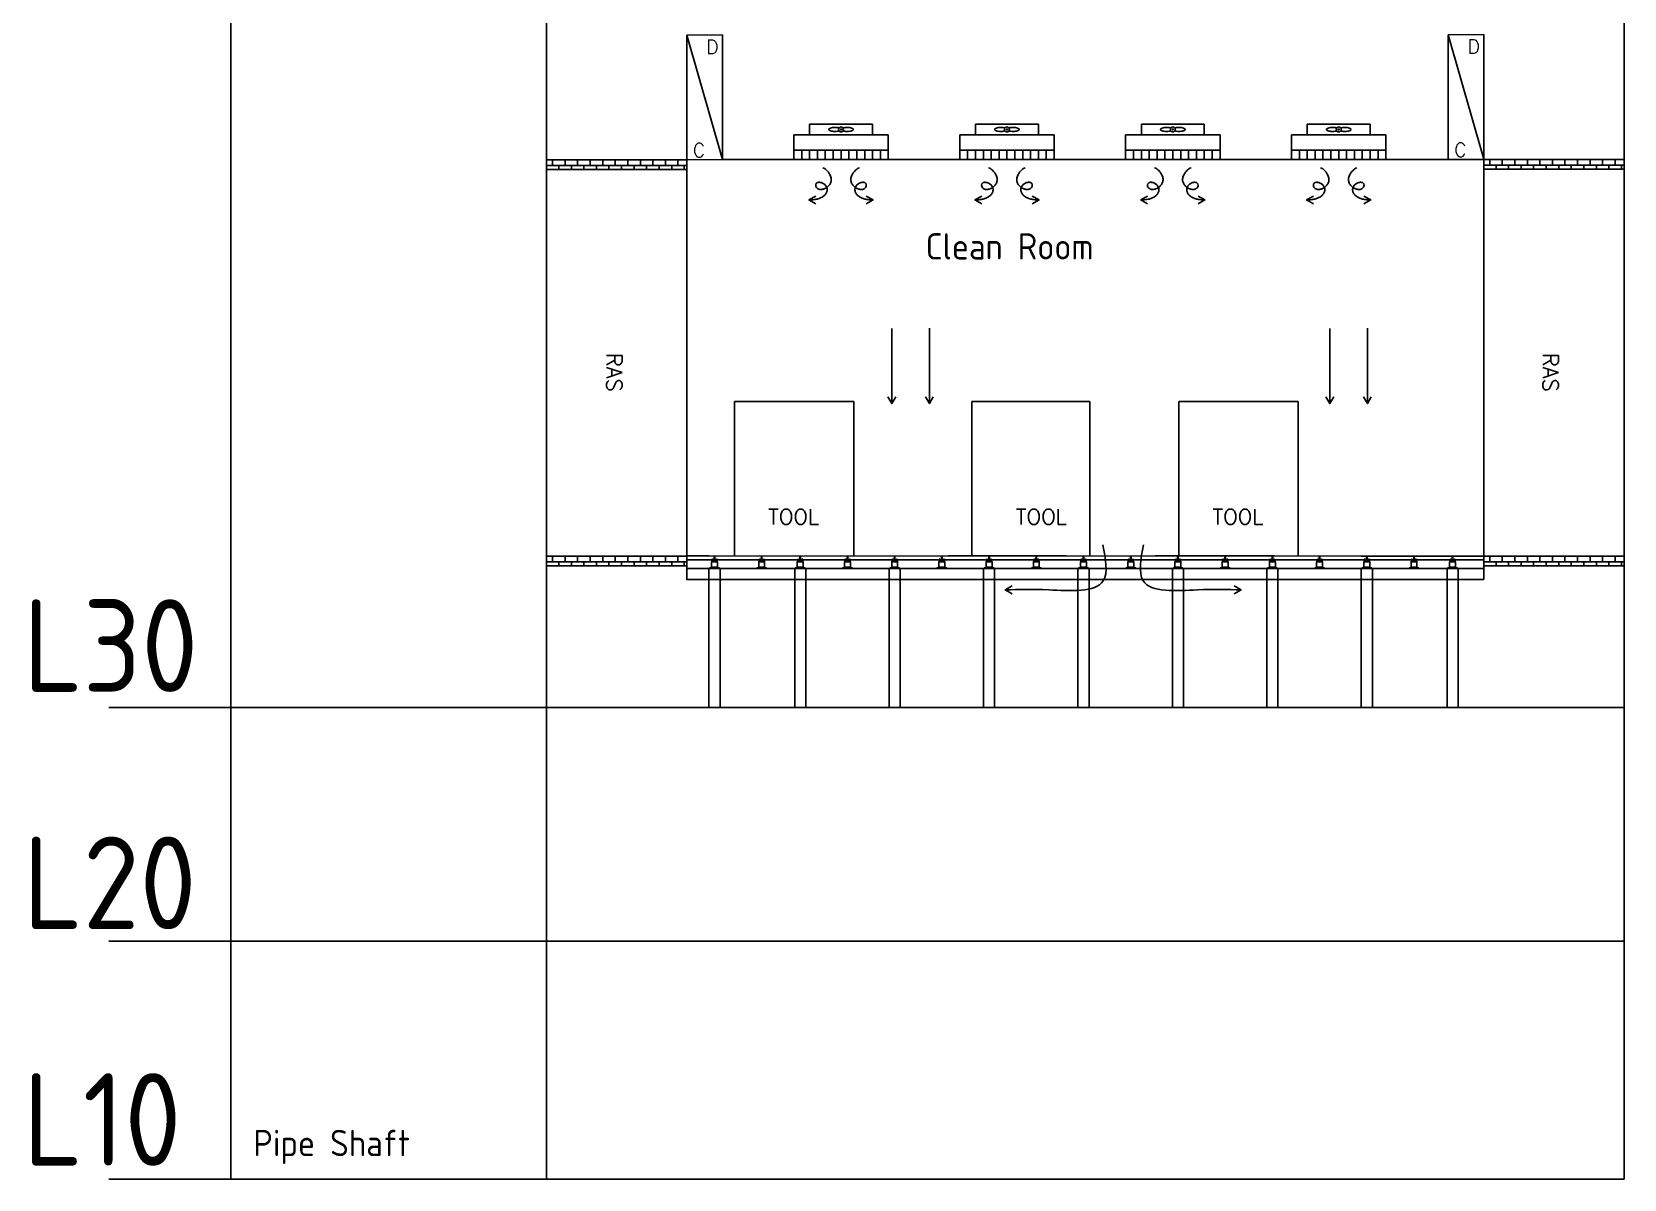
# Model space of a CAD drawing. Header units: millimetres. Extents: x 112 to 18918, y 65 to 12131.
# Drawn here: x 8773 to 13012, y 1470 to 4526 of the extents above; entities that cross this region are included whole.
import ezdxf
from ezdxf.enums import TextEntityAlignment as Align

# ---------------------------------------------------------------- set-up
doc = ezdxf.new("R2010")
doc.units = ezdxf.units.MM
for name, color, linetype in [('A-DETL-01', 1, 'Continuous'), ('DETL-TXT', 4, 'Continuous'), ('M-CEQPM-MAU', 22, 'Continuous'), ('M-EQPM-TXT', 4, 'Continuous'), ('M-HVAC-CMDUCT', 150, 'Continuous')]:
    doc.layers.add(name, color=color, linetype=linetype)
doc.styles.add('AA-TXT', font='isocp.shx', dxfattribs={"bigfont": 'chineset.shx'})
doc.styles.add('STDTEXT', font='simplex.shx', dxfattribs={"bigfont": 'china.shx'})

msp = doc.modelspace()

# ---------------------------------------------------------------- hatches: boundary and pattern name
at = {"layer": 'M-CEQPM-MAU'}
h = msp.add_hatch(dxfattribs=at)
h.set_pattern_fill('AR-B88', color=252, scale=0.164336)
h.set_pattern_definition([(360, (-661826.928, -1388489.722), (2e-14, 33.39309756), []), (90, (-661826.928, -1388489.722), (-16.69654878, 33.39309756), [33.39309756, -33.39309756])])
h.paths.add_polyline_path([(10517, 4185.1), (10143.1, 4185.1), (10143.1, 4158.7), (10517, 4158.7)])
h = msp.add_hatch(dxfattribs=at)
h.set_pattern_fill('AR-B88', color=252, scale=0.164336)
h.set_pattern_definition([(360, (-659331.446, -1388488.862), (2e-14, 33.39309756), []), (90, (-659331.446, -1388488.862), (-16.69654878, 33.39309756), [33.39309756, -33.39309756])])
h.paths.add_polyline_path([(13012.5, 4186), (12638.6, 4186), (12638.6, 4159.6), (13012.5, 4159.6)])
h = msp.add_hatch(dxfattribs=at)
h.set_pattern_fill('AR-B88', color=252, scale=0.164336)
h.set_pattern_definition([(360, (-661826.93, -1389545.486), (2e-14, 33.39309756), []), (90, (-661826.93, -1389545.486), (-16.69654878, 33.39309756), [33.39309756, -33.39309756])])
h.paths.add_polyline_path([(10517, 3129.4), (10143.1, 3129.4), (10143.1, 3102.9), (10517, 3102.9)])
h = msp.add_hatch(dxfattribs=at)
h.set_pattern_fill('AR-B88', color=252, scale=0.164336)
h.set_pattern_definition([(360, (-659331.446, -1389545.486), (2e-14, 33.39309756), []), (90, (-659331.446, -1389545.486), (-16.69654878, 33.39309756), [33.39309756, -33.39309756])])
h.paths.add_polyline_path([(13012.5, 3129.4), (12638.6, 3129.4), (12638.6, 3102.9), (13012.5, 3102.9)])

# ---------------------------------------------------------------- linework, layer by layer
at = {"color": 252}
for points in [[(10143.1, 4185.1), (10517, 4185.1)], [(10143.1, 4158.7), (10517, 4158.7)], [(12638.6, 4186), (13012.5, 4186)], [(12638.6, 4159.6), (13012.5, 4159.6)], [(10143.1, 3129.4), (10517, 3129.4)], [(10143.1, 3102.9), (10517, 3102.9)], [(12638.6, 3129.4), (13012.5, 3129.4)], [(12638.6, 3102.9), (13012.5, 3102.9)]]:
    msp.add_lwpolyline(points, dxfattribs=at)
at = {"layer": 'A-DETL-01', "color": 252, "linetype": 'Continuous'}
for p, q in [((9302.2, 8769), (9302.2, 1469.6)), ((13012.5, 8769), (13012.5, 1469.7)), ((10143.1, 4740.4), (10143.1, 2726.2)), ((12638.6, 4186), (12638.6, 3066.5))]:
    msp.add_line(p, q, dxfattribs=at)
at = {"layer": 'M-CEQPM-MAU', "color": 252}
for p, q in [((10517, 4516.6), (10517, 4185.1)), ((12544.2, 4517.4), (12544.2, 4186)), ((10517, 4185.1), (10611.3, 4186)), ((10961.4, 3541), (10644, 3541)), ((10644, 3541), (10644, 3130.1)), ((10961.4, 3130.1), (10961.4, 3541)), ((11275.4, 3130.1), (11275.4, 3541)), ((11275.4, 3541), (11589.9, 3541)), ((11589.9, 3541), (11589.9, 3130.1)), ((12144.5, 3541), (11827.1, 3541)), ((11827.1, 3541), (11827.1, 3130.1)), ((12144.5, 3130.1), (12144.5, 3541)), ((11526.9, 3130.1), (11212.4, 3130.1)), ((11764.1, 3130.1), (12081.5, 3130.1))]:
    msp.add_line(p, q, dxfattribs=at)
at = {"layer": 'M-CEQPM-MAU', "color": 252, "ltscale": 0.1}
for p, q in [((10801.6, 4251.7), (10843.5, 4251.7)), ((10801.6, 4251.7), (10801.6, 4186)), ((10843.5, 4251.7), (10843.5, 4279.6)), ((10843.5, 4279.6), (11011.1, 4279.6)), ((11011.1, 4251.7), (10843.5, 4251.7)), ((11011.1, 4279.6), (11011.1, 4251.7)), ((11053, 4251.7), (11011.1, 4251.7)), ((11053, 4186), (11053, 4251.7)), ((11243.3, 4251.7), (11285.2, 4251.7)), ((11243.3, 4251.7), (11243.3, 4186)), ((11285.2, 4251.7), (11285.2, 4279.6)), ((11285.2, 4279.6), (11452.8, 4279.6)), ((11452.8, 4251.7), (11285.2, 4251.7)), ((11452.8, 4279.6), (11452.8, 4251.7)), ((11494.7, 4251.7), (11452.8, 4251.7)), ((11494.7, 4186), (11494.7, 4251.7)), ((11685, 4251.7), (11726.9, 4251.7)), ((11685, 4251.7), (11685, 4186)), ((11726.9, 4251.7), (11726.9, 4279.6)), ((11726.9, 4279.6), (11894.6, 4279.6)), ((11894.6, 4251.7), (11726.9, 4251.7)), ((11894.6, 4279.6), (11894.6, 4251.7)), ((11936.5, 4251.7), (11894.6, 4251.7)), ((11936.5, 4186), (11936.5, 4251.7)), ((12126.7, 4251.7), (12168.6, 4251.7)), ((12126.7, 4251.7), (12126.7, 4186)), ((12168.6, 4251.7), (12168.6, 4279.6)), ((12168.6, 4279.6), (12336.3, 4279.6)), ((12336.3, 4251.7), (12168.6, 4251.7)), ((12336.3, 4279.6), (12336.3, 4251.7)), ((12378.2, 4251.7), (12336.3, 4251.7)), ((12378.2, 4186), (12378.2, 4251.7)), ((10801.6, 4210.6), (11053, 4210.6)), ((10822.6, 4186), (10822.6, 4210.6)), ((10843.5, 4186), (10843.5, 4210.6)), ((10864.5, 4186), (10864.5, 4210.6)), ((10885.4, 4186), (10885.4, 4210.6)), ((10906.4, 4186), (10906.4, 4210.6)), ((10927.3, 4186), (10927.3, 4210.6)), ((10948.3, 4186), (10948.3, 4210.6)), ((10969.2, 4186), (10969.2, 4210.6)), ((10990.2, 4186), (10990.2, 4210.6)), ((11011.1, 4186), (11011.1, 4210.6)), ((11032.1, 4186), (11032.1, 4210.6)), ((11243.3, 4210.6), (11494.7, 4210.6)), ((11264.3, 4186), (11264.3, 4210.6)), ((11285.2, 4186), (11285.2, 4210.6)), ((11306.2, 4186), (11306.2, 4210.6)), ((11327.1, 4186), (11327.1, 4210.6)), ((11348.1, 4186), (11348.1, 4210.6)), ((11369, 4186), (11369, 4210.6)), ((11390, 4186), (11390, 4210.6)), ((11410.9, 4186), (11410.9, 4210.6)), ((11431.9, 4186), (11431.9, 4210.6)), ((11452.8, 4186), (11452.8, 4210.6)), ((11473.8, 4186), (11473.8, 4210.6)), ((11685, 4210.6), (11936.5, 4210.6)), ((11706, 4186), (11706, 4210.6)), ((11726.9, 4186), (11726.9, 4210.6)), ((11747.9, 4186), (11747.9, 4210.6)), ((11768.8, 4186), (11768.8, 4210.6)), ((11789.8, 4186), (11789.8, 4210.6)), ((11810.7, 4186), (11810.7, 4210.6)), ((11831.7, 4186), (11831.7, 4210.6)), ((11852.6, 4186), (11852.6, 4210.6)), ((11873.6, 4186), (11873.6, 4210.6)), ((11894.6, 4186), (11894.6, 4210.6)), ((11915.5, 4186), (11915.5, 4210.6)), ((12126.7, 4210.6), (12378.2, 4210.6)), ((12147.7, 4186), (12147.7, 4210.6)), ((12168.6, 4186), (12168.6, 4210.6)), ((12189.6, 4186), (12189.6, 4210.6)), ((12210.5, 4186), (12210.5, 4210.6)), ((12231.5, 4186), (12231.5, 4210.6)), ((12252.5, 4186), (12252.5, 4210.6)), ((12273.4, 4186), (12273.4, 4210.6)), ((12294.4, 4186), (12294.4, 4210.6)), ((12315.3, 4186), (12315.3, 4210.6)), ((12336.3, 4186), (12336.3, 4210.6)), ((12357.2, 4186), (12357.2, 4210.6)), ((10517, 3065.6), (10517, 4185.1)), ((10611.3, 4186), (12638.6, 4186)), ((10801.6, 4186), (11053, 4186)), ((11243.3, 4186), (11494.7, 4186)), ((11685, 4186), (11936.5, 4186)), ((12126.7, 4186), (12378.2, 4186)), ((12638.6, 3066.5), (12638.6, 4186)), ((10517, 3129.6), (10574.8, 3129.6)), ((10574.8, 3119.1), (10517, 3119.1)), ((10574.8, 3129.3), (12311.8, 3129.6)), ((12311.8, 3119.1), (10574.8, 3118.8)), ((10603.3, 3098.2), (10577, 3098.2)), ((10577, 3098.2), (10577, 3096.1)), ((10603.3, 3096.1), (10577, 3096.1)), ((10582.3, 3113.5), (10582.3, 3099.6)), ((10598.1, 3113.5), (10582.3, 3113.5)), ((10582.3, 3099.6), (10598.1, 3099.6)), ((10597.4, 3115.7), (10582.9, 3115.7)), ((10582.9, 3113.5), (10582.9, 3115.7)), ((10583.1, 3099.6), (10583.1, 3098.3)), ((10583.3, 3121.1), (10584.7, 3121.1)), ((10583.3, 3121.1), (10583.3, 3115.7)), ((10584.7, 3121.1), (10584.7, 3120)), ((10589.3, 3120), (10584.7, 3120)), ((10590.2, 3130.4), (10588.5, 3120)), ((10589.4, 3121.1), (10589.1, 3115.7)), ((10591, 3121.1), (10589.4, 3121.1)), ((10590.2, 3130.4), (10591.9, 3120)), ((10591, 3121.1), (10591.2, 3115.7)), ((10595.7, 3120), (10591, 3120)), ((10595.7, 3121.1), (10595.7, 3120)), ((10597, 3121.1), (10595.7, 3121.1)), ((10597, 3121.1), (10597, 3115.7)), ((10597.2, 3099.6), (10597.2, 3098.2)), ((10597.4, 3113.5), (10597.4, 3115.7)), ((10598.1, 3113.5), (10598.1, 3099.6)), ((10603.3, 3098.2), (10603.3, 3096.1)), ((10729, 3098.2), (10702.7, 3098.2)), ((10702.7, 3098.2), (10702.7, 3096.1)), ((10729, 3096.1), (10702.7, 3096.1)), ((10708, 3113.5), (10708, 3099.6)), ((10723.8, 3113.5), (10708, 3113.5)), ((10708, 3099.6), (10723.8, 3099.6)), ((10723.1, 3115.7), (10708.7, 3115.7)), ((10708.7, 3113.5), (10708.7, 3115.7)), ((10708.9, 3099.6), (10708.9, 3098.3)), ((10709.1, 3121.1), (10710.4, 3121.1)), ((10709.1, 3121.1), (10709.1, 3115.7)), ((10710.4, 3121.1), (10710.4, 3120)), ((10715, 3120), (10710.4, 3120)), ((10715.9, 3130.4), (10714.2, 3120)), ((10715.1, 3121.1), (10714.8, 3115.7)), ((10716.7, 3121.1), (10715.1, 3121.1)), ((10715.9, 3130.4), (10717.6, 3120)), ((10716.7, 3121.1), (10717, 3115.7)), ((10721.4, 3120), (10716.7, 3120)), ((10721.4, 3121.1), (10721.4, 3120)), ((10722.7, 3121.1), (10721.4, 3121.1)), ((10722.7, 3121.1), (10722.7, 3115.7)), ((10722.9, 3099.6), (10722.9, 3098.2)), ((10723.1, 3113.5), (10723.1, 3115.7)), ((10723.8, 3113.5), (10723.8, 3099.6)), ((10729, 3098.2), (10729, 3096.1)), ((10831.8, 3098.2), (10805.5, 3098.2)), ((10805.5, 3098.2), (10805.5, 3096.1)), ((10831.8, 3096.1), (10805.5, 3096.1)), ((10810.7, 3113.5), (10810.7, 3099.6)), ((10826.5, 3113.5), (10810.7, 3113.5)), ((10810.7, 3099.6), (10826.5, 3099.6)), ((10825.9, 3115.7), (10811.4, 3115.7)), ((10811.4, 3113.5), (10811.4, 3115.7)), ((10811.6, 3099.6), (10811.6, 3098.3)), ((10811.8, 3121.1), (10813.1, 3121.1)), ((10811.8, 3121.1), (10811.8, 3115.7)), ((10813.1, 3121.1), (10813.1, 3120)), ((10817.8, 3120), (10813.1, 3120)), ((10818.6, 3130.4), (10816.9, 3120)), ((10817.8, 3121.1), (10817.6, 3115.7)), ((10819.4, 3121.1), (10817.8, 3121.1)), ((10818.6, 3130.4), (10820.3, 3120)), ((10819.4, 3121.1), (10819.7, 3115.7)), ((10824.1, 3120), (10819.5, 3120)), ((10824.1, 3121.1), (10824.1, 3120)), ((10825.5, 3121.1), (10824.1, 3121.1)), ((10825.5, 3121.1), (10825.5, 3115.7)), ((10825.6, 3099.6), (10825.6, 3098.2)), ((10825.9, 3113.5), (10825.9, 3115.7)), ((10826.5, 3113.5), (10826.5, 3099.6)), ((10831.8, 3098.2), (10831.8, 3096.1)), ((10957.5, 3098.2), (10931.2, 3098.2)), ((10931.2, 3098.2), (10931.2, 3096.1)), ((10957.5, 3096.1), (10931.2, 3096.1)), ((10936.4, 3113.5), (10936.4, 3099.6)), ((10952.2, 3113.5), (10936.4, 3113.5)), ((10936.4, 3099.6), (10952.2, 3099.6)), ((10951.6, 3115.7), (10937.1, 3115.7)), ((10937.1, 3113.5), (10937.1, 3115.7)), ((10937.3, 3099.6), (10937.3, 3098.3)), ((10937.5, 3121.1), (10938.8, 3121.1)), ((10937.5, 3121.1), (10937.5, 3115.7)), ((10938.8, 3121.1), (10938.8, 3120)), ((10943.5, 3120), (10938.8, 3120)), ((10944.3, 3130.4), (10942.7, 3120)), ((10943.5, 3121.1), (10943.3, 3115.7)), ((10945.1, 3121.1), (10943.5, 3121.1)), ((10944.3, 3130.4), (10946, 3120)), ((10945.1, 3121.1), (10945.4, 3115.7)), ((10949.8, 3120), (10945.2, 3120)), ((10949.8, 3121.1), (10949.8, 3120)), ((10951.2, 3121.1), (10949.8, 3121.1)), ((10951.2, 3121.1), (10951.2, 3115.7)), ((10951.4, 3099.6), (10951.4, 3098.2)), ((10951.6, 3113.5), (10951.6, 3115.7)), ((10952.2, 3113.5), (10952.2, 3099.6)), ((10957.5, 3098.2), (10957.5, 3096.1)), ((11083.2, 3098.2), (11056.9, 3098.2)), ((11056.9, 3098.2), (11056.9, 3096.1)), ((11083.2, 3096.1), (11056.9, 3096.1)), ((11062.2, 3113.5), (11062.2, 3099.6)), ((11077.9, 3113.5), (11062.2, 3113.5)), ((11062.2, 3099.6), (11077.9, 3099.6)), ((11077.3, 3115.7), (11062.8, 3115.7)), ((11062.8, 3113.5), (11062.8, 3115.7)), ((11063, 3099.6), (11063, 3098.3)), ((11063.2, 3121.1), (11064.6, 3121.1)), ((11063.2, 3121.1), (11063.2, 3115.7)), ((11064.6, 3121.1), (11064.6, 3120)), ((11069.2, 3120), (11064.6, 3120)), ((11070, 3130.4), (11068.4, 3120)), ((11069.3, 3121.1), (11069, 3115.7)), ((11070.8, 3121.1), (11069.3, 3121.1)), ((11070, 3130.4), (11071.7, 3120)), ((11070.8, 3121.1), (11071.1, 3115.7)), ((11075.5, 3120), (11070.9, 3120)), ((11075.5, 3121.1), (11075.5, 3120)), ((11076.9, 3121.1), (11075.5, 3121.1)), ((11076.9, 3121.1), (11076.9, 3115.7)), ((11077.1, 3099.6), (11077.1, 3098.2)), ((11077.3, 3113.5), (11077.3, 3115.7)), ((11077.9, 3113.5), (11077.9, 3099.6)), ((11083.2, 3098.2), (11083.2, 3096.1)), ((11208.9, 3098.2), (11182.6, 3098.2)), ((11182.6, 3098.2), (11182.6, 3096.1)), ((11208.9, 3096.1), (11182.6, 3096.1)), ((11187.9, 3113.5), (11187.9, 3099.6)), ((11203.7, 3113.5), (11187.9, 3113.5)), ((11187.9, 3099.6), (11203.7, 3099.6)), ((11203, 3115.7), (11188.5, 3115.7)), ((11188.5, 3113.5), (11188.5, 3115.7)), ((11188.7, 3099.6), (11188.7, 3098.3)), ((11188.9, 3121.1), (11190.3, 3121.1)), ((11188.9, 3121.1), (11188.9, 3115.7)), ((11190.3, 3121.1), (11190.3, 3120)), ((11194.9, 3120), (11190.3, 3120)), ((11195.8, 3130.4), (11194.1, 3120)), ((11195, 3121.1), (11194.7, 3115.7)), ((11196.6, 3121.1), (11195, 3121.1)), ((11195.8, 3130.4), (11197.4, 3120)), ((11196.6, 3121.1), (11196.8, 3115.7)), ((11201.3, 3120), (11196.6, 3120)), ((11201.3, 3121.1), (11201.3, 3120)), ((11202.6, 3121.1), (11201.3, 3121.1)), ((11202.6, 3121.1), (11202.6, 3115.7)), ((11202.8, 3099.6), (11202.8, 3098.2)), ((11203, 3113.5), (11203, 3115.7)), ((11203.7, 3113.5), (11203.7, 3099.6)), ((11208.9, 3098.2), (11208.9, 3096.1)), ((11334.6, 3098.2), (11308.3, 3098.2)), ((11308.3, 3098.2), (11308.3, 3096.1)), ((11334.6, 3096.1), (11308.3, 3096.1)), ((11313.6, 3113.5), (11313.6, 3099.6)), ((11329.4, 3113.5), (11313.6, 3113.5)), ((11313.6, 3099.6), (11329.4, 3099.6)), ((11328.7, 3115.7), (11314.2, 3115.7)), ((11314.2, 3113.5), (11314.2, 3115.7)), ((11314.5, 3099.6), (11314.5, 3098.3)), ((11314.6, 3121.1), (11316, 3121.1)), ((11314.6, 3121.1), (11314.6, 3115.7)), ((11316, 3121.1), (11316, 3120)), ((11320.6, 3120), (11316, 3120)), ((11321.5, 3130.4), (11319.8, 3120)), ((11320.7, 3121.1), (11320.4, 3115.7)), ((11322.3, 3121.1), (11320.7, 3121.1)), ((11321.5, 3130.4), (11323.2, 3120)), ((11322.3, 3121.1), (11322.5, 3115.7)), ((11327, 3120), (11322.3, 3120)), ((11327, 3121.1), (11327, 3120)), ((11328.3, 3121.1), (11327, 3121.1)), ((11328.3, 3121.1), (11328.3, 3115.7)), ((11328.5, 3099.6), (11328.5, 3098.2)), ((11328.7, 3113.5), (11328.7, 3115.7)), ((11329.4, 3113.5), (11329.4, 3099.6)), ((11334.6, 3098.2), (11334.6, 3096.1)), ((11460.3, 3098.2), (11434.1, 3098.2)), ((11434.1, 3098.2), (11434.1, 3096.1)), ((11460.3, 3096.1), (11434.1, 3096.1)), ((11439.3, 3113.5), (11439.3, 3099.6)), ((11455.1, 3113.5), (11439.3, 3113.5)), ((11439.3, 3099.6), (11455.1, 3099.6)), ((11454.4, 3115.7), (11440, 3115.7)), ((11440, 3113.5), (11440, 3115.7)), ((11440.2, 3099.6), (11440.2, 3098.3)), ((11440.4, 3121.1), (11441.7, 3121.1)), ((11440.4, 3121.1), (11440.4, 3115.7)), ((11441.7, 3121.1), (11441.7, 3120)), ((11446.4, 3120), (11441.7, 3120)), ((11447.2, 3130.4), (11445.5, 3120)), ((11446.4, 3121.1), (11446.1, 3115.7)), ((11448, 3121.1), (11446.4, 3121.1)), ((11447.2, 3130.4), (11448.9, 3120)), ((11448, 3121.1), (11448.3, 3115.7)), ((11452.7, 3120), (11448, 3120)), ((11452.7, 3121.1), (11452.7, 3120)), ((11454, 3121.1), (11452.7, 3121.1)), ((11454, 3121.1), (11454, 3115.7)), ((11454.2, 3099.6), (11454.2, 3098.2)), ((11454.4, 3113.5), (11454.4, 3115.7)), ((11455.1, 3113.5), (11455.1, 3099.6)), ((11460.3, 3098.2), (11460.3, 3096.1)), ((11586.1, 3098.2), (11559.8, 3098.2)), ((11559.8, 3098.2), (11559.8, 3096.1)), ((11586.1, 3096.1), (11559.8, 3096.1)), ((11565, 3113.5), (11565, 3099.6)), ((11580.8, 3113.5), (11565, 3113.5)), ((11565, 3099.6), (11580.8, 3099.6)), ((11580.2, 3115.7), (11565.7, 3115.7)), ((11565.7, 3113.5), (11565.7, 3115.7)), ((11565.9, 3099.6), (11565.9, 3098.3)), ((11566.1, 3121.1), (11567.4, 3121.1)), ((11566.1, 3121.1), (11566.1, 3115.7)), ((11567.4, 3121.1), (11567.4, 3120)), ((11572.1, 3120), (11567.4, 3120)), ((11572.9, 3130.4), (11571.2, 3120)), ((11572.1, 3121.1), (11571.9, 3115.7)), ((11573.7, 3121.1), (11572.1, 3121.1)), ((11572.9, 3130.4), (11574.6, 3120)), ((11573.7, 3121.1), (11574, 3115.7)), ((11578.4, 3120), (11573.8, 3120)), ((11578.4, 3121.1), (11578.4, 3120)), ((11579.8, 3121.1), (11578.4, 3121.1)), ((11579.8, 3121.1), (11579.8, 3115.7)), ((11580, 3099.6), (11580, 3098.2)), ((11580.2, 3113.5), (11580.2, 3115.7)), ((11580.8, 3113.5), (11580.8, 3099.6)), ((11586.1, 3098.2), (11586.1, 3096.1)), ((11711.8, 3098.2), (11685.5, 3098.2)), ((11685.5, 3098.2), (11685.5, 3096.1)), ((11711.8, 3096.1), (11685.5, 3096.1)), ((11690.7, 3113.5), (11690.7, 3099.6)), ((11706.5, 3113.5), (11690.7, 3113.5)), ((11690.7, 3099.6), (11706.5, 3099.6)), ((11705.9, 3115.7), (11691.4, 3115.7)), ((11691.4, 3113.5), (11691.4, 3115.7)), ((11691.6, 3099.6), (11691.6, 3098.3)), ((11691.8, 3121.1), (11693.1, 3121.1)), ((11691.8, 3121.1), (11691.8, 3115.7)), ((11693.1, 3121.1), (11693.1, 3120)), ((11697.8, 3120), (11693.1, 3120)), ((11698.6, 3130.4), (11697, 3120)), ((11697.8, 3121.1), (11697.6, 3115.7)), ((11699.4, 3121.1), (11697.8, 3121.1)), ((11698.6, 3130.4), (11700.3, 3120)), ((11699.4, 3121.1), (11699.7, 3115.7)), ((11704.1, 3120), (11699.5, 3120)), ((11704.1, 3121.1), (11704.1, 3120)), ((11705.5, 3121.1), (11704.1, 3121.1)), ((11705.5, 3121.1), (11705.5, 3115.7)), ((11705.7, 3099.6), (11705.7, 3098.2)), ((11705.9, 3113.5), (11705.9, 3115.7)), ((11706.5, 3113.5), (11706.5, 3099.6)), ((11711.8, 3098.2), (11711.8, 3096.1)), ((11837.5, 3098.2), (11811.2, 3098.2)), ((11811.2, 3098.2), (11811.2, 3096.1)), ((11837.5, 3096.1), (11811.2, 3096.1)), ((11816.5, 3113.5), (11816.5, 3099.6)), ((11832.2, 3113.5), (11816.5, 3113.5)), ((11816.5, 3099.6), (11832.2, 3099.6)), ((11831.6, 3115.7), (11817.1, 3115.7)), ((11817.1, 3113.5), (11817.1, 3115.7)), ((11817.3, 3099.6), (11817.3, 3098.3)), ((11817.5, 3121.1), (11818.9, 3121.1)), ((11817.5, 3121.1), (11817.5, 3115.7)), ((11818.9, 3121.1), (11818.9, 3120)), ((11823.5, 3120), (11818.9, 3120)), ((11824.4, 3130.4), (11822.7, 3120)), ((11823.6, 3121.1), (11823.3, 3115.7)), ((11825.1, 3121.1), (11823.6, 3121.1)), ((11824.4, 3130.4), (11826, 3120)), ((11825.1, 3121.1), (11825.4, 3115.7)), ((11829.8, 3120), (11825.2, 3120)), ((11829.8, 3121.1), (11829.8, 3120)), ((11831.2, 3121.1), (11829.8, 3121.1)), ((11831.2, 3121.1), (11831.2, 3115.7)), ((11831.4, 3099.6), (11831.4, 3098.2)), ((11831.6, 3113.5), (11831.6, 3115.7)), ((11832.2, 3113.5), (11832.2, 3099.6)), ((11837.5, 3098.2), (11837.5, 3096.1)), ((11963.2, 3098.2), (11936.9, 3098.2)), ((11936.9, 3098.2), (11936.9, 3096.1)), ((11963.2, 3096.1), (11936.9, 3096.1)), ((11942.2, 3113.5), (11942.2, 3099.6)), ((11958, 3113.5), (11942.2, 3113.5)), ((11942.2, 3099.6), (11958, 3099.6)), ((11957.3, 3115.7), (11942.8, 3115.7)), ((11942.8, 3113.5), (11942.8, 3115.7)), ((11943, 3099.6), (11943, 3098.3)), ((11943.2, 3121.1), (11944.6, 3121.1)), ((11943.2, 3121.1), (11943.2, 3115.7)), ((11944.6, 3121.1), (11944.6, 3120)), ((11949.2, 3120), (11944.6, 3120)), ((11950.1, 3130.4), (11948.4, 3120)), ((11949.3, 3121.1), (11949, 3115.7)), ((11950.9, 3121.1), (11949.3, 3121.1)), ((11950.1, 3130.4), (11951.7, 3120)), ((11950.9, 3121.1), (11951.1, 3115.7)), ((11955.6, 3120), (11950.9, 3120)), ((11955.6, 3121.1), (11955.6, 3120)), ((11956.9, 3121.1), (11955.6, 3121.1)), ((11956.9, 3121.1), (11956.9, 3115.7)), ((11957.1, 3099.6), (11957.1, 3098.2)), ((11957.3, 3113.5), (11957.3, 3115.7)), ((11958, 3113.5), (11958, 3099.6)), ((11963.2, 3098.2), (11963.2, 3096.1)), ((12088.9, 3098.2), (12062.6, 3098.2)), ((12062.6, 3098.2), (12062.6, 3096.1)), ((12088.9, 3096.1), (12062.6, 3096.1)), ((12067.9, 3113.5), (12067.9, 3099.6)), ((12083.7, 3113.5), (12067.9, 3113.5)), ((12067.9, 3099.6), (12083.7, 3099.6)), ((12083, 3115.7), (12068.5, 3115.7)), ((12068.5, 3113.5), (12068.5, 3115.7)), ((12068.8, 3099.6), (12068.8, 3098.3)), ((12068.9, 3121.1), (12070.3, 3121.1)), ((12068.9, 3121.1), (12068.9, 3115.7)), ((12070.3, 3121.1), (12070.3, 3120)), ((12074.9, 3120), (12070.3, 3120)), ((12075.8, 3130.4), (12074.1, 3120)), ((12075, 3121.1), (12074.7, 3115.7)), ((12076.6, 3121.1), (12075, 3121.1)), ((12075.8, 3130.4), (12077.5, 3120)), ((12076.6, 3121.1), (12076.8, 3115.7)), ((12081.3, 3120), (12076.6, 3120)), ((12081.3, 3121.1), (12081.3, 3120)), ((12082.6, 3121.1), (12081.3, 3121.1)), ((12082.6, 3121.1), (12082.6, 3115.7)), ((12082.8, 3099.6), (12082.8, 3098.2)), ((12083, 3113.5), (12083, 3115.7)), ((12083.7, 3113.5), (12083.7, 3099.6)), ((12088.9, 3098.2), (12088.9, 3096.1)), ((12214.6, 3098.2), (12188.4, 3098.2)), ((12188.4, 3098.2), (12188.4, 3096.1)), ((12214.6, 3096.1), (12188.4, 3096.1)), ((12193.6, 3113.5), (12193.6, 3099.6)), ((12209.4, 3113.5), (12193.6, 3113.5)), ((12193.6, 3099.6), (12209.4, 3099.6)), ((12208.7, 3115.7), (12194.3, 3115.7)), ((12194.3, 3113.5), (12194.3, 3115.7)), ((12194.5, 3099.6), (12194.5, 3098.3)), ((12194.7, 3121.1), (12196, 3121.1)), ((12194.7, 3121.1), (12194.7, 3115.7)), ((12196, 3121.1), (12196, 3120)), ((12200.7, 3120), (12196, 3120)), ((12201.5, 3130.4), (12199.8, 3120)), ((12200.7, 3121.1), (12200.4, 3115.7)), ((12202.3, 3121.1), (12200.7, 3121.1)), ((12201.5, 3130.4), (12203.2, 3120)), ((12202.3, 3121.1), (12202.6, 3115.7)), ((12207, 3120), (12202.4, 3120)), ((12207, 3121.1), (12207, 3120)), ((12208.3, 3121.1), (12207, 3121.1)), ((12208.3, 3121.1), (12208.3, 3115.7)), ((12208.5, 3099.6), (12208.5, 3098.2)), ((12208.7, 3113.5), (12208.7, 3115.7)), ((12209.4, 3113.5), (12209.4, 3099.6)), ((12214.6, 3098.2), (12214.6, 3096.1)), ((12311.8, 3129.3), (12638.6, 3129.3)), ((12638.6, 3118.9), (12311.8, 3118.8)), ((12340.4, 3098.2), (12314.1, 3098.2)), ((12314.1, 3098.2), (12314.1, 3096.1)), ((12340.4, 3096.1), (12314.1, 3096.1)), ((12319.3, 3113.5), (12319.3, 3099.6)), ((12335.1, 3113.5), (12319.3, 3113.5)), ((12319.3, 3099.6), (12335.1, 3099.6)), ((12334.5, 3115.7), (12320, 3115.7)), ((12320, 3113.5), (12320, 3115.7)), ((12320.2, 3099.6), (12320.2, 3098.3)), ((12320.4, 3121.1), (12321.7, 3121.1)), ((12320.4, 3121.1), (12320.4, 3115.7)), ((12321.7, 3121.1), (12321.7, 3120)), ((12326.4, 3120), (12321.7, 3120)), ((12327.2, 3130.4), (12325.5, 3120)), ((12326.4, 3121.1), (12326.2, 3115.7)), ((12328, 3121.1), (12326.4, 3121.1)), ((12327.2, 3130.4), (12328.9, 3120)), ((12328, 3121.1), (12328.3, 3115.7)), ((12332.7, 3120), (12328.1, 3120)), ((12332.7, 3121.1), (12332.7, 3120)), ((12334.1, 3121.1), (12332.7, 3121.1)), ((12334.1, 3121.1), (12334.1, 3115.7)), ((12334.3, 3099.6), (12334.3, 3098.2)), ((12334.5, 3113.5), (12334.5, 3115.7)), ((12335.1, 3113.5), (12335.1, 3099.6)), ((12340.4, 3098.2), (12340.4, 3096.1)), ((12466.1, 3098.2), (12439.8, 3098.2)), ((12439.8, 3098.2), (12439.8, 3096.1)), ((12466.1, 3096.1), (12439.8, 3096.1)), ((12445, 3113.5), (12445, 3099.6)), ((12460.8, 3113.5), (12445, 3113.5)), ((12445, 3099.6), (12460.8, 3099.6)), ((12460.2, 3115.7), (12445.7, 3115.7)), ((12445.7, 3113.5), (12445.7, 3115.7)), ((12445.9, 3099.6), (12445.9, 3098.3)), ((12446.1, 3121.1), (12447.4, 3121.1)), ((12446.1, 3121.1), (12446.1, 3115.7)), ((12447.4, 3121.1), (12447.4, 3120)), ((12452.1, 3120), (12447.4, 3120)), ((12452.9, 3130.4), (12451.3, 3120)), ((12452.1, 3121.1), (12451.9, 3115.7)), ((12453.7, 3121.1), (12452.1, 3121.1)), ((12452.9, 3130.4), (12454.6, 3120)), ((12453.7, 3121.1), (12454, 3115.7)), ((12458.4, 3120), (12453.8, 3120)), ((12458.4, 3121.1), (12458.4, 3120)), ((12459.8, 3121.1), (12458.4, 3121.1)), ((12459.8, 3121.1), (12459.8, 3115.7)), ((12460, 3099.6), (12460, 3098.2)), ((12460.2, 3113.5), (12460.2, 3115.7)), ((12460.8, 3113.5), (12460.8, 3099.6)), ((12466.1, 3098.2), (12466.1, 3096.1)), ((12568.8, 3098.2), (12542.5, 3098.2)), ((12542.5, 3098.2), (12542.5, 3096.1)), ((12568.8, 3096.1), (12542.5, 3096.1)), ((12547.8, 3113.5), (12547.8, 3099.6)), ((12563.5, 3113.5), (12547.8, 3113.5)), ((12547.8, 3099.6), (12563.5, 3099.6)), ((12562.9, 3115.7), (12548.4, 3115.7)), ((12548.4, 3113.5), (12548.4, 3115.7)), ((12548.6, 3099.6), (12548.6, 3098.3)), ((12548.8, 3121.1), (12550.2, 3121.1)), ((12548.8, 3121.1), (12548.8, 3115.7)), ((12550.2, 3121.1), (12550.2, 3120)), ((12554.8, 3120), (12550.2, 3120)), ((12555.7, 3130.4), (12554, 3120)), ((12554.9, 3121.1), (12554.6, 3115.7)), ((12556.5, 3121.1), (12554.9, 3121.1)), ((12555.7, 3130.4), (12557.3, 3120)), ((12556.5, 3121.1), (12556.7, 3115.7)), ((12561.2, 3120), (12556.5, 3120)), ((12561.2, 3121.1), (12561.2, 3120)), ((12562.5, 3121.1), (12561.2, 3121.1)), ((12562.5, 3121.1), (12562.5, 3115.7)), ((12562.7, 3099.6), (12562.7, 3098.2)), ((12562.9, 3113.5), (12562.9, 3115.7)), ((12563.5, 3113.5), (12563.5, 3099.6)), ((12568.8, 3098.2), (12568.8, 3096.1)), ((8977.2, 2103.3), (13012.5, 2103.5)), ((8977.2, 1469.5), (13012.5, 1469.7))]:
    msp.add_line(p, q, dxfattribs=at)
at = {"layer": 'M-CEQPM-MAU', "color": 252}
for points in [[(10611.3, 4517.4), (10611.3, 4186), (10517, 4516.6)], [(12638.6, 4518.3), (12638.6, 4186.8), (12544.2, 4517.4)]]:
    msp.add_lwpolyline(points, close=True, dxfattribs=at)
at = {"layer": 'M-CEQPM-MAU', "color": 252, "ltscale": 0.1}
for points in [[(10922, 4269.5, 0.03966), (10917.6, 4270.4, 0.032614), (10910.8, 4270.9, 0.032614), (10904.1, 4270.4, 0.044087), (10899.3, 4269.4, 0.086721), (10895.2, 4267.3, 0.233651), (10894.4, 4265.7, 0.233651), (10895.2, 4264.1, 0.086721), (10899.3, 4262, 0.044087), (10904.1, 4260.9, 0.032614), (10910.8, 4260.5, 0.032614), (10917.6, 4260.9, 0.03966), (10922, 4261.9)], [(10932.7, 4269.5, -0.03966), (10937.1, 4270.4, -0.032614), (10943.8, 4270.9, -0.032614), (10950.5, 4270.4, -0.044087), (10955.4, 4269.4, -0.086721), (10959.4, 4267.3, -0.233651), (10960.2, 4265.7, -0.233651), (10959.4, 4264.1, -0.086721), (10955.4, 4262, -0.044087), (10950.5, 4260.9, -0.032614), (10943.8, 4260.5, -0.032614), (10937.1, 4260.9, -0.03966), (10932.7, 4261.9)], [(11363.7, 4269.5, 0.03966), (11359.3, 4270.4, 0.032614), (11352.6, 4270.9, 0.032614), (11345.8, 4270.4, 0.044087), (11341, 4269.4, 0.086721), (11336.9, 4267.3, 0.233651), (11336.2, 4265.7, 0.233651), (11336.9, 4264.1, 0.086721), (11341, 4262, 0.044087), (11345.8, 4260.9, 0.032614), (11352.6, 4260.5, 0.032614), (11359.3, 4260.9, 0.03966), (11363.7, 4261.9)], [(11374.4, 4269.5, -0.03966), (11378.8, 4270.4, -0.032614), (11385.5, 4270.9, -0.032614), (11392.2, 4270.4, -0.044087), (11397.1, 4269.4, -0.086721), (11401.1, 4267.3, -0.233651), (11401.9, 4265.7, -0.233651), (11401.1, 4264.1, -0.086721), (11397.1, 4262, -0.044087), (11392.2, 4260.9, -0.032614), (11385.5, 4260.5, -0.032614), (11378.8, 4260.9, -0.03966), (11374.4, 4261.9)], [(11805.4, 4269.5, 0.03966), (11801, 4270.4, 0.032614), (11794.3, 4270.9, 0.032614), (11787.5, 4270.4, 0.044087), (11782.7, 4269.4, 0.086721), (11778.7, 4267.3, 0.233651), (11777.9, 4265.7, 0.233651), (11778.7, 4264.1, 0.086721), (11782.7, 4262, 0.044087), (11787.5, 4260.9, 0.032614), (11794.3, 4260.5, 0.032614), (11801, 4260.9, 0.03966), (11805.4, 4261.9)], [(11816.1, 4269.5, -0.03966), (11820.5, 4270.4, -0.032614), (11827.2, 4270.9, -0.032614), (11833.9, 4270.4, -0.044087), (11838.8, 4269.4, -0.086721), (11842.8, 4267.3, -0.233651), (11843.6, 4265.7, -0.233651), (11842.8, 4264.1, -0.086721), (11838.8, 4262, -0.044087), (11833.9, 4260.9, -0.032614), (11827.2, 4260.5, -0.032614), (11820.5, 4260.9, -0.03966), (11816.1, 4261.9)], [(12247.1, 4269.5, 0.03966), (12242.7, 4270.4, 0.032614), (12236, 4270.9, 0.032614), (12229.3, 4270.4, 0.044087), (12224.4, 4269.4, 0.086721), (12220.4, 4267.3, 0.233651), (12219.6, 4265.7, 0.233651), (12220.4, 4264.1, 0.086721), (12224.4, 4262, 0.044087), (12229.3, 4260.9, 0.032614), (12236, 4260.5, 0.032614), (12242.7, 4260.9, 0.03966), (12247.1, 4261.9)], [(12257.8, 4269.5, -0.03966), (12262.2, 4270.4, -0.032614), (12268.9, 4270.9, -0.032614), (12275.6, 4270.4, -0.044087), (12280.5, 4269.4, -0.086721), (12284.5, 4267.3, -0.233651), (12285.3, 4265.7, -0.233651), (12284.5, 4264.1, -0.086721), (12280.5, 4262, -0.044087), (12275.6, 4260.9, -0.032614), (12268.9, 4260.5, -0.032614), (12262.2, 4260.9, -0.03966), (12257.8, 4261.9)]]:
    msp.add_lwpolyline(points, format="xyb", dxfattribs=at)
at = {"layer": 'M-CEQPM-MAU', "color": 252, "ltscale": 0.1, "const_width": 3.29}
for points in [[(10929, 4265.7, -1), (10925.7, 4265.7, -1)], [(11370.7, 4265.7, -1), (11367.4, 4265.7, -1)], [(11812.4, 4265.7, -1), (11809.1, 4265.7, -1)], [(12254.1, 4265.7, -1), (12250.8, 4265.7, -1)]]:
    msp.add_lwpolyline(points, format="xyb", close=True, dxfattribs=at)
at = {"layer": 'M-CEQPM-MAU', "color": 252, "ltscale": 0.1}
for points in [[(10517, 3096.1), (10574.8, 3096.1)], [(12311.8, 3066.5), (10574.8, 3066.5), (10574.8, 3096.1), (12311.8, 3096.1)], [(12638.6, 3066.5), (12311.8, 3066.5), (12311.8, 3096.1), (12638.6, 3096.1)], [(10574.8, 3066.5), (10517, 3066.5)]]:
    msp.add_lwpolyline(points, dxfattribs=at)
for points in [[(10575.4, 2726.2), (10575.4, 3096.1), (10605, 3096.1), (10605, 2726.2)], [(10803.8, 2726.2), (10803.8, 3096.1), (10833.4, 3096.1), (10833.4, 2726.2)], [(11055.3, 2726.2), (11055.3, 3096.1), (11084.8, 3096.1), (11084.8, 2726.2)], [(11306.7, 2726.2), (11306.7, 3096.1), (11336.3, 3096.1), (11336.3, 2726.2)], [(11558.1, 2726.2), (11558.1, 3096.1), (11587.7, 3096.1), (11587.7, 2726.2)], [(11809.6, 2726.2), (11809.6, 3096.1), (11839.1, 3096.1), (11839.1, 2726.2)], [(12061, 2726.2), (12061, 3096.1), (12090.6, 3096.1), (12090.6, 2726.2)], [(12312.4, 2726.2), (12312.4, 3096.1), (12342, 3096.1), (12342, 2726.2)], [(12540.9, 2726.2), (12540.9, 3096.1), (12570.4, 3096.1), (12570.4, 2726.2)]]:
    msp.add_lwpolyline(points, close=True, dxfattribs=at)
at = {"layer": 'M-CEQPM-MAU', "color": 252}
msp.add_lwpolyline([(13012.5, 2726.2), (8977.2, 2726.2)], dxfattribs=at)
at = {"layer": 'M-CEQPM-MAU', "color": 252, "ltscale": 0.1}
for centre in [(10927.3, 4265.7), (11369, 4265.7), (11810.7, 4265.7), (12252.5, 4265.7)]:
    msp.add_circle(centre, 6.57, dxfattribs=at)
at = {"layer": 'M-HVAC-CMDUCT', "color": 252}
for p, q in [((11062.5, 3535.5), (11062.5, 3735.4)), ((11162.5, 3535.5), (11162.5, 3736.4)), ((12228.7, 3535.5), (12228.7, 3735.4)), ((12328.7, 3535.5), (12328.7, 3736.4))]:
    msp.add_line(p, q, dxfattribs=at)
at = {"layer": 'M-HVAC-CMDUCT', "color": 252, "ltscale": 0.1}
for points in [[(10878.6, 4163.4, -0.140241), (10889.7, 4156, -0.038232), (10893.7, 4151.8), (10894.8, 4150.2), (10896.7, 4146.9), (10898.4, 4143.8), (10899.5, 4141), (10900.3, 4138.3), (10900.9, 4135.8), (10901.2, 4133.4), (10901.2, 4131.1), (10901.1, 4129), (10900.7, 4126.9), (10900.1, 4124.8), (10899.3, 4122.9), (10898.2, 4120.9), (10897, 4119.1), (10895.6, 4117.2), (10894, 4115.4), (10892.3, 4113.8), (10890.5, 4112.2), (10888.5, 4110.8), (10886.5, 4109.5), (10884.4, 4108.4), (10882.3, 4107.5), (10880.2, 4106.7), (10878, 4106.2), (10876, 4105.9), (10874, 4105.7), (10872.1, 4105.7), (10870.3, 4105.9), (10868.7, 4106.2), (10867.3, 4106.7), (10866, 4107.4), (10864.8, 4108.1, -0.282011), (10859.9, 4117.6, -0.222152), (10862.1, 4122.8, -0.123311), (10866.4, 4124.7), (10868, 4124.8), (10869.7, 4124.9), (10871.5, 4124.7), (10873.2, 4124.5), (10874.9, 4124), (10876.5, 4123.5), (10878.1, 4122.8), (10879.6, 4121.9), (10881.1, 4121), (10882.5, 4120), (10883.7, 4118.9), (10884.9, 4117.7), (10886, 4116.5), (10887, 4115.3), (10887.8, 4114), (10888.6, 4112.7), (10889.2, 4111.4), (10889.6, 4110), (10890, 4108.5), (10890.2, 4107), (10890.3, 4105.5), (10890.3, 4103.9), (10890.1, 4102.3), (10889.7, 4100.7), (10889.3, 4099.1), (10888.6, 4097.5), (10887.8, 4095.9), (10886.9, 4094.4), (10885.8, 4092.9), (10884.6, 4091.4), (10883.2, 4090), (10881.7, 4088.7), (10880.1, 4087.5), (10878.4, 4086.3), (10876.6, 4085.2), (10874.7, 4084.2), (10872.8, 4083.3), (10870.8, 4082.4), (10868.6, 4081.6), (10866.3, 4081), (10863.9, 4080.3), (10861.3, 4079.8), (10858.5, 4079.3), (10855.5, 4078.9), (10852.2, 4078.6), (10848.8, 4078.3), (10845.3, 4078.1), (10841.9, 4077.8)], [(10976, 4163.4, 0.140241), (10964.8, 4156, 0.038232), (10960.9, 4151.8), (10959.8, 4150.2), (10957.8, 4146.9), (10956.2, 4143.8), (10955, 4141), (10954.2, 4138.3), (10953.7, 4135.8), (10953.4, 4133.4), (10953.3, 4131.1), (10953.5, 4129), (10953.9, 4126.9), (10954.5, 4124.8), (10955.3, 4122.9), (10956.3, 4120.9), (10957.5, 4119.1), (10959, 4117.2), (10960.5, 4115.4), (10962.3, 4113.8), (10964.1, 4112.2), (10966, 4110.8), (10968.1, 4109.5), (10970.1, 4108.4), (10972.3, 4107.5), (10974.4, 4106.7), (10976.5, 4106.2), (10978.6, 4105.9), (10980.6, 4105.7), (10982.5, 4105.7), (10984.2, 4105.9), (10985.8, 4106.2), (10987.3, 4106.7), (10988.5, 4107.4), (10989.7, 4108.1, 0.282011), (10994.6, 4117.6, 0.222152), (10992.4, 4122.8, 0.123311), (10988.1, 4124.7), (10986.5, 4124.8), (10984.8, 4124.9), (10983.1, 4124.7), (10981.4, 4124.5), (10979.7, 4124), (10978, 4123.5), (10976.4, 4122.8), (10974.9, 4121.9), (10973.5, 4121), (10972.1, 4120), (10970.8, 4118.9), (10969.6, 4117.7), (10968.5, 4116.5), (10967.6, 4115.3), (10966.7, 4114), (10966, 4112.7), (10965.4, 4111.4), (10964.9, 4110), (10964.5, 4108.5), (10964.3, 4107), (10964.2, 4105.5), (10964.3, 4103.9), (10964.5, 4102.3), (10964.8, 4100.7), (10965.3, 4099.1), (10965.9, 4097.5), (10966.7, 4095.9), (10967.6, 4094.4), (10968.7, 4092.9), (10970, 4091.4), (10971.3, 4090), (10972.8, 4088.7), (10974.4, 4087.5), (10976.1, 4086.3), (10977.9, 4085.2), (10979.8, 4084.2), (10981.8, 4083.3), (10983.8, 4082.4), (10985.9, 4081.6), (10988.2, 4081), (10990.7, 4080.3), (10993.3, 4079.8), (10996.1, 4079.3), (10999.1, 4078.9), (11002.3, 4078.6), (11005.7, 4078.3), (11009.2, 4078.1), (11012.7, 4077.8)], [(11320.3, 4163.4, -0.140241), (11331.5, 4156, -0.038232), (11335.4, 4151.8), (11336.5, 4150.2), (11338.5, 4146.9), (11340.1, 4143.8), (11341.2, 4141), (11342, 4138.3), (11342.6, 4135.8), (11342.9, 4133.4), (11342.9, 4131.1), (11342.8, 4129), (11342.4, 4126.9), (11341.8, 4124.8), (11341, 4122.9), (11339.9, 4120.9), (11338.7, 4119.1), (11337.3, 4117.2), (11335.7, 4115.4), (11334, 4113.8), (11332.2, 4112.2), (11330.2, 4110.8), (11328.2, 4109.5), (11326.1, 4108.4), (11324, 4107.5), (11321.9, 4106.7), (11319.8, 4106.2), (11317.7, 4105.9), (11315.7, 4105.7), (11313.8, 4105.7), (11312, 4105.9), (11310.4, 4106.2), (11309, 4106.7), (11307.7, 4107.4), (11306.5, 4108.1, -0.282011), (11301.6, 4117.6, -0.222152), (11303.8, 4122.8, -0.123311), (11308.1, 4124.7), (11309.7, 4124.8), (11311.4, 4124.9), (11313.2, 4124.7), (11314.9, 4124.5), (11316.6, 4124), (11318.2, 4123.5), (11319.8, 4122.8), (11321.4, 4121.9), (11322.8, 4121), (11324.2, 4120), (11325.5, 4118.9), (11326.6, 4117.7), (11327.7, 4116.5), (11328.7, 4115.3), (11329.5, 4114), (11330.3, 4112.7), (11330.9, 4111.4), (11331.4, 4110), (11331.7, 4108.5), (11331.9, 4107), (11332, 4105.5), (11332, 4103.9), (11331.8, 4102.3), (11331.4, 4100.7), (11331, 4099.1), (11330.3, 4097.5), (11329.6, 4095.9), (11328.6, 4094.4), (11327.5, 4092.9), (11326.3, 4091.4), (11324.9, 4090), (11323.4, 4088.7), (11321.8, 4087.5), (11320.1, 4086.3), (11318.3, 4085.2), (11316.5, 4084.2), (11314.5, 4083.3), (11312.5, 4082.4), (11310.3, 4081.6), (11308, 4081), (11305.6, 4080.3), (11303, 4079.8), (11300.2, 4079.3), (11297.2, 4078.9), (11293.9, 4078.6), (11290.5, 4078.3), (11287.1, 4078.1), (11283.6, 4077.8)], [(11417.7, 4163.4, 0.140241), (11406.5, 4156, 0.038232), (11402.6, 4151.8), (11401.5, 4150.2), (11399.5, 4146.9), (11397.9, 4143.8), (11396.8, 4141), (11395.9, 4138.3), (11395.4, 4135.8), (11395.1, 4133.4), (11395, 4131.1), (11395.2, 4129), (11395.6, 4126.9), (11396.2, 4124.8), (11397, 4122.9), (11398, 4120.9), (11399.3, 4119.1), (11400.7, 4117.2), (11402.2, 4115.4), (11404, 4113.8), (11405.8, 4112.2), (11407.7, 4110.8), (11409.8, 4109.5), (11411.9, 4108.4), (11414, 4107.5), (11416.1, 4106.7), (11418.2, 4106.2), (11420.3, 4105.9), (11422.3, 4105.7), (11424.2, 4105.7), (11425.9, 4105.9), (11427.6, 4106.2), (11429, 4106.7), (11430.2, 4107.4), (11431.4, 4108.1, 0.282011), (11436.3, 4117.6, 0.222152), (11434.1, 4122.8, 0.123311), (11429.8, 4124.7), (11428.2, 4124.8), (11426.5, 4124.9), (11424.8, 4124.7), (11423.1, 4124.5), (11421.4, 4124), (11419.7, 4123.5), (11418.1, 4122.8), (11416.6, 4121.9), (11415.2, 4121), (11413.8, 4120), (11412.5, 4118.9), (11411.3, 4117.7), (11410.3, 4116.5), (11409.3, 4115.3), (11408.4, 4114), (11407.7, 4112.7), (11407.1, 4111.4), (11406.6, 4110), (11406.3, 4108.5), (11406, 4107), (11405.9, 4105.5), (11406, 4103.9), (11406.2, 4102.3), (11406.5, 4100.7), (11407, 4099.1), (11407.6, 4097.5), (11408.4, 4095.9), (11409.4, 4094.4), (11410.4, 4092.9), (11411.7, 4091.4), (11413.1, 4090), (11414.5, 4088.7), (11416.1, 4087.5), (11417.9, 4086.3), (11419.6, 4085.2), (11421.5, 4084.2), (11423.5, 4083.3), (11425.5, 4082.4), (11427.7, 4081.6), (11429.9, 4081), (11432.4, 4080.3), (11435, 4079.8), (11437.8, 4079.3), (11440.8, 4078.9), (11444, 4078.6), (11447.4, 4078.3), (11450.9, 4078.1), (11454.4, 4077.8)], [(11762, 4163.4, -0.140241), (11773.2, 4156, -0.038232), (11777.1, 4151.8), (11778.2, 4150.2), (11780.2, 4146.9), (11781.8, 4143.8), (11782.9, 4141), (11783.7, 4138.3), (11784.3, 4135.8), (11784.6, 4133.4), (11784.7, 4131.1), (11784.5, 4129), (11784.1, 4126.9), (11783.5, 4124.8), (11782.7, 4122.9), (11781.7, 4120.9), (11780.4, 4119.1), (11779, 4117.2), (11777.4, 4115.4), (11775.7, 4113.8), (11773.9, 4112.2), (11771.9, 4110.8), (11769.9, 4109.5), (11767.8, 4108.4), (11765.7, 4107.5), (11763.6, 4106.7), (11761.5, 4106.2), (11759.4, 4105.9), (11757.4, 4105.7), (11755.5, 4105.7), (11753.7, 4105.9), (11752.1, 4106.2), (11750.7, 4106.7), (11749.4, 4107.4), (11748.2, 4108.1, -0.282011), (11743.3, 4117.6, -0.222152), (11745.6, 4122.8, -0.123311), (11749.9, 4124.7), (11751.5, 4124.8), (11753.1, 4124.9), (11754.9, 4124.7), (11756.6, 4124.5), (11758.3, 4124), (11759.9, 4123.5), (11761.5, 4122.8), (11763.1, 4121.9), (11764.5, 4121), (11765.9, 4120), (11767.2, 4118.9), (11768.4, 4117.7), (11769.4, 4116.5), (11770.4, 4115.3), (11771.2, 4114), (11772, 4112.7), (11772.6, 4111.4), (11773.1, 4110), (11773.4, 4108.5), (11773.7, 4107), (11773.7, 4105.5), (11773.7, 4103.9), (11773.5, 4102.3), (11773.2, 4100.7), (11772.7, 4099.1), (11772, 4097.5), (11771.3, 4095.9), (11770.3, 4094.4), (11769.2, 4092.9), (11768, 4091.4), (11766.6, 4090), (11765.1, 4088.7), (11763.5, 4087.5), (11761.8, 4086.3), (11760, 4085.2), (11758.2, 4084.2), (11756.2, 4083.3), (11754.2, 4082.4), (11752, 4081.6), (11749.8, 4081), (11747.3, 4080.3), (11744.7, 4079.8), (11741.9, 4079.3), (11738.9, 4078.9), (11735.6, 4078.6), (11732.2, 4078.3), (11728.8, 4078.1), (11725.3, 4077.8)], [(11859.4, 4163.4, 0.140241), (11848.2, 4156, 0.038232), (11844.3, 4151.8), (11843.2, 4150.2), (11841.2, 4146.9), (11839.6, 4143.8), (11838.5, 4141), (11837.7, 4138.3), (11837.1, 4135.8), (11836.8, 4133.4), (11836.7, 4131.1), (11836.9, 4129), (11837.3, 4126.9), (11837.9, 4124.8), (11838.7, 4122.9), (11839.7, 4120.9), (11841, 4119.1), (11842.4, 4117.2), (11844, 4115.4), (11845.7, 4113.8), (11847.5, 4112.2), (11849.5, 4110.8), (11851.5, 4109.5), (11853.6, 4108.4), (11855.7, 4107.5), (11857.8, 4106.7), (11859.9, 4106.2), (11862, 4105.9), (11864, 4105.7), (11865.9, 4105.7), (11867.7, 4105.9), (11869.3, 4106.2), (11870.7, 4106.7), (11872, 4107.4), (11873.2, 4108.1, 0.282011), (11878.1, 4117.6, 0.222152), (11875.8, 4122.8, 0.123311), (11871.5, 4124.7), (11869.9, 4124.8), (11868.3, 4124.9), (11866.5, 4124.7), (11864.8, 4124.5), (11863.1, 4124), (11861.5, 4123.5), (11859.9, 4122.8), (11858.3, 4121.9), (11856.9, 4121), (11855.5, 4120), (11854.2, 4118.9), (11853, 4117.7), (11852, 4116.5), (11851, 4115.3), (11850.2, 4114), (11849.4, 4112.7), (11848.8, 4111.4), (11848.3, 4110), (11848, 4108.5), (11847.7, 4107), (11847.7, 4105.5), (11847.7, 4103.9), (11847.9, 4102.3), (11848.2, 4100.7), (11848.7, 4099.1), (11849.4, 4097.5), (11850.1, 4095.9), (11851.1, 4094.4), (11852.2, 4092.9), (11853.4, 4091.4), (11854.8, 4090), (11856.3, 4088.7), (11857.9, 4087.5), (11859.6, 4086.3), (11861.4, 4085.2), (11863.2, 4084.2), (11865.2, 4083.3), (11867.2, 4082.4), (11869.4, 4081.6), (11871.6, 4081), (11874.1, 4080.3), (11876.7, 4079.8), (11879.5, 4079.3), (11882.5, 4078.9), (11885.8, 4078.6), (11889.2, 4078.3), (11892.6, 4078.1), (11896.1, 4077.8)], [(12203.7, 4163.4, -0.140241), (12214.9, 4156, -0.038232), (12218.8, 4151.8), (12219.9, 4150.2), (12221.9, 4146.9), (12223.5, 4143.8), (12224.6, 4141), (12225.4, 4138.3), (12226, 4135.8), (12226.3, 4133.4), (12226.4, 4131.1), (12226.2, 4129), (12225.8, 4126.9), (12225.2, 4124.8), (12224.4, 4122.9), (12223.4, 4120.9), (12222.1, 4119.1), (12220.7, 4117.2), (12219.2, 4115.4), (12217.4, 4113.8), (12215.6, 4112.2), (12213.6, 4110.8), (12211.6, 4109.5), (12209.5, 4108.4), (12207.4, 4107.5), (12205.3, 4106.7), (12203.2, 4106.2), (12201.1, 4105.9), (12199.1, 4105.7), (12197.2, 4105.7), (12195.5, 4105.9), (12193.8, 4106.2), (12192.4, 4106.7), (12191.2, 4107.4), (12190, 4108.1, -0.282011), (12185.1, 4117.6, -0.222152), (12187.3, 4122.8, -0.123311), (12191.6, 4124.7), (12193.2, 4124.8), (12194.9, 4124.9), (12196.6, 4124.7), (12198.3, 4124.5), (12200, 4124), (12201.7, 4123.5), (12203.2, 4122.8), (12204.8, 4121.9), (12206.2, 4121), (12207.6, 4120), (12208.9, 4118.9), (12210.1, 4117.7), (12211.1, 4116.5), (12212.1, 4115.3), (12213, 4114), (12213.7, 4112.7), (12214.3, 4111.4), (12214.8, 4110), (12215.1, 4108.5), (12215.4, 4107), (12215.5, 4105.5), (12215.4, 4103.9), (12215.2, 4102.3), (12214.9, 4100.7), (12214.4, 4099.1), (12213.8, 4097.5), (12213, 4095.9), (12212, 4094.4), (12210.9, 4092.9), (12209.7, 4091.4), (12208.3, 4090), (12206.9, 4088.7), (12205.3, 4087.5), (12203.5, 4086.3), (12201.8, 4085.2), (12199.9, 4084.2), (12197.9, 4083.3), (12195.9, 4082.4), (12193.7, 4081.6), (12191.5, 4081), (12189, 4080.3), (12186.4, 4079.8), (12183.6, 4079.3), (12180.6, 4078.9), (12177.4, 4078.6), (12174, 4078.3), (12170.5, 4078.1), (12167, 4077.8)], [(12301.1, 4163.4, 0.140241), (12289.9, 4156, 0.038232), (12286, 4151.8), (12284.9, 4150.2), (12282.9, 4146.9), (12281.3, 4143.8), (12280.2, 4141), (12279.4, 4138.3), (12278.8, 4135.8), (12278.5, 4133.4), (12278.5, 4131.1), (12278.6, 4129), (12279, 4126.9), (12279.6, 4124.8), (12280.4, 4122.9), (12281.5, 4120.9), (12282.7, 4119.1), (12284.1, 4117.2), (12285.7, 4115.4), (12287.4, 4113.8), (12289.2, 4112.2), (12291.2, 4110.8), (12293.2, 4109.5), (12295.3, 4108.4), (12297.4, 4107.5), (12299.5, 4106.7), (12301.6, 4106.2), (12303.7, 4105.9), (12305.7, 4105.7), (12307.6, 4105.7), (12309.4, 4105.9), (12311, 4106.2), (12312.4, 4106.7), (12313.7, 4107.4), (12314.9, 4108.1, 0.282011), (12319.8, 4117.6, 0.222152), (12317.6, 4122.8, 0.123311), (12313.3, 4124.7), (12311.7, 4124.8), (12310, 4124.9), (12308.2, 4124.7), (12306.5, 4124.5), (12304.8, 4124), (12303.2, 4123.5), (12301.6, 4122.8), (12300, 4121.9), (12298.6, 4121), (12297.2, 4120), (12295.9, 4118.9), (12294.8, 4117.7), (12293.7, 4116.5), (12292.7, 4115.3), (12291.9, 4114), (12291.1, 4112.7), (12290.5, 4111.4), (12290, 4110), (12289.7, 4108.5), (12289.5, 4107), (12289.4, 4105.5), (12289.4, 4103.9), (12289.6, 4102.3), (12290, 4100.7), (12290.4, 4099.1), (12291.1, 4097.5), (12291.8, 4095.9), (12292.8, 4094.4), (12293.9, 4092.9), (12295.1, 4091.4), (12296.5, 4090), (12298, 4088.7), (12299.6, 4087.5), (12301.3, 4086.3), (12303.1, 4085.2), (12304.9, 4084.2), (12306.9, 4083.3), (12308.9, 4082.4), (12311.1, 4081.6), (12313.4, 4081), (12315.8, 4080.3), (12318.4, 4079.8), (12321.2, 4079.3), (12324.2, 4078.9), (12327.5, 4078.6), (12330.9, 4078.3), (12334.3, 4078.1), (12337.8, 4077.8)]]:
    msp.add_lwpolyline(points, format="xyb", dxfattribs=at)
for points in [[(10860, 4067.4), (10841.9, 4077.8), (10860, 4088.3)], [(10994.5, 4067.4), (11012.7, 4077.8), (10994.5, 4088.3)], [(11301.8, 4067.4), (11283.6, 4077.8), (11301.8, 4088.3)], [(11436.2, 4067.4), (11454.4, 4077.8), (11436.2, 4088.3)], [(11743.5, 4067.4), (11725.3, 4077.8), (11743.5, 4088.3)], [(11877.9, 4067.4), (11896.1, 4077.8), (11877.9, 4088.3)], [(12185.2, 4067.4), (12167, 4077.8), (12185.2, 4088.3)], [(12319.6, 4067.4), (12337.8, 4077.8), (12319.6, 4088.3)]]:
    msp.add_lwpolyline(points, dxfattribs=at)
at = {"layer": 'M-HVAC-CMDUCT', "color": 252}
for points in [[(10143, 1469.6), (10142.9, 3903.6)], [(11052, 3553.6), (11062.5, 3535.5), (11072.9, 3553.6)], [(11152, 3553.6), (11162.5, 3535.5), (11173, 3553.6)], [(12218.2, 3553.6), (12228.7, 3535.5), (12239.1, 3553.6)], [(12318.2, 3553.6), (12328.7, 3535.5), (12339.2, 3553.6)], [(11382.7, 3049.8), (11364.6, 3039.3), (11382.7, 3028.8)], [(11974.4, 3049.8), (11992.6, 3039.3), (11974.4, 3028.8)]]:
    msp.add_lwpolyline(points, dxfattribs=at)
for points in [[(11624.2, 3159.3), (11625.5, 3063.4), (11480.6, 3039.3), (11364.6, 3039.3)], [(11732.9, 3159.3), (11731.6, 3063.4), (11876.5, 3039.3), (11992.6, 3039.3)]]:
    msp.add_spline(points, degree=3, dxfattribs=at)

# ---------------------------------------------------------------- texts
at = {"layer": 'DETL-TXT', "color": 2, "ltscale": 0.1, "style": 'AA-TXT'}
for s, p in [('L30', (8748.8, 2767.5)), ('L20', (8748.8, 2135.5)), ('L10', (8748.9, 1505.3))]:
    msp.add_text(s, height=246.5, dxfattribs=at).set_placement(p)
at = {"layer": 'M-CEQPM-MAU', "color": 252, "style": 'STDTEXT'}
for s, p in [('D', (10584.6, 4485.7)), ('D', (12611.9, 4486.6)), ('C', (10548.9, 4210.2)), ('C', (12576.1, 4211.1))]:
    msp.add_text(s, height=37, rotation=1, dxfattribs=at).set_placement(p, align=Align.MIDDLE)
for p in [(10323.6, 3670.7), (12816.7, 3670.7)]:
    msp.add_text('RAS', height=41.08, rotation=270, dxfattribs=at).set_placement(p, align=Align.MIDDLE_LEFT)
for p in [(10733.5, 3234.1), (11393.1, 3234.1), (11916.6, 3234.1)]:
    msp.add_text('TOOL', height=41.08, dxfattribs=at).set_placement(p, align=Align.MIDDLE_LEFT)
at = {"layer": 'M-EQPM-TXT', "color": 3, "style": 'AA-TXT'}
for s, p in [('Clean Room', (11152.5, 3919.2)), ('Pipe Shaft', (9362.5, 1530.9))]:
    msp.add_text(s, height=70, dxfattribs=at).set_placement(p)

doc.saveas('drawing.dxf')
